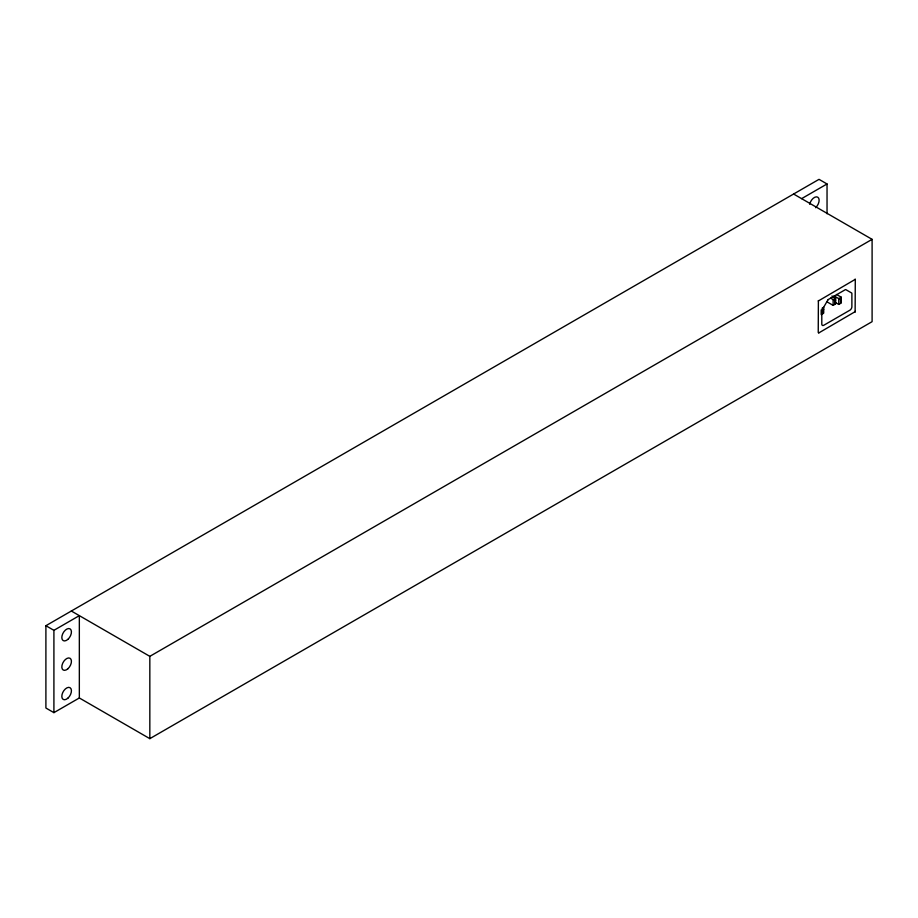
<?xml version="1.0" encoding="UTF-8"?>
<svg xmlns="http://www.w3.org/2000/svg" width="918" height="918" viewBox="0 0 918 918"><rect width="100%" height="100%" fill="white"/><g stroke="black" fill="none" stroke-linecap="round" stroke-linejoin="round"><path stroke-width="1.38" d="M818.386 301.127L818.236 332.546L818.833 332.901L855.128 311.672L855.289 279.336L818.408 300.932M855.289 311.168L854.819 312.12L855.209 311.592M818.845 332.741L818.672 332.855M855.289 279.336L855.025 279.267M818.374 300.932L818.42 300.53M793.6 194.019L872.1 239.346L872.1 321.667L149.829 738.657L79.338 697.967L53.91 712.643L45.9 708.019L45.9 625.709L819.028 179.343L827.038 183.967L827.038 213.768M45.9 625.709L53.91 630.333L79.338 615.645L79.338 697.967M801.609 198.644L827.038 183.967M71.329 611.021L149.829 656.347L872.1 239.346M833.131 305.384L835.632 303.938L835.632 298.143L833.131 299.601L833.131 305.384L826.969 301.827M830.664 298.166L834.887 300.611L835.632 300.175M822.035 308.287L823.71 307.323L823.71 313.118L821.197 314.564L821.197 309.928M838.754 304.432L841.255 302.986L841.255 297.191L838.754 298.648L838.754 304.432L835.219 302.401M823.71 309.355L822.953 309.791L822.953 313.554M834.049 295.929L840.509 299.658L841.255 299.222M836.55 294.483L841.255 297.191M831.938 296.009L835.632 298.143M840.509 299.658L840.509 303.422M834.887 300.611L834.887 304.374M149.829 656.347L149.829 738.657M53.91 630.333L53.91 712.643M809.687 204.301A6.793 3.924 -60 0 1 817.72 197.163A6.793 3.924 -60 0 1 815.574 207.697M827.772 300.152L822.092 309.986A1.423 0.815 -60 0 0 821.794 310.972L821.794 324.1A2.834 1.641 -60 0 0 823.802 325.259L849.873 310.204A2.834 1.641 -60 0 0 851.881 306.727L851.881 293.599A1.423 0.815 -60 0 0 851.583 292.957L845.903 289.675A1.423 0.815 -60 0 0 845.203 289.744L828.484 299.394A1.423 0.815 -60 0 0 827.772 300.152M67.875 639.376A6.793 3.924 -60 0 0 70.02 628.853A6.793 3.924 -60 0 0 61.988 635.979A6.793 3.924 -60 0 0 67.875 639.376M67.875 668.786A6.793 3.924 -60 0 0 70.02 658.263A6.793 3.924 -60 0 0 61.988 665.389A6.793 3.924 -60 0 0 67.875 668.786M67.875 698.196A6.793 3.924 -60 0 0 70.02 687.674A6.793 3.924 -60 0 0 61.988 694.8A6.793 3.924 -60 0 0 67.875 698.196"/></g></svg>
